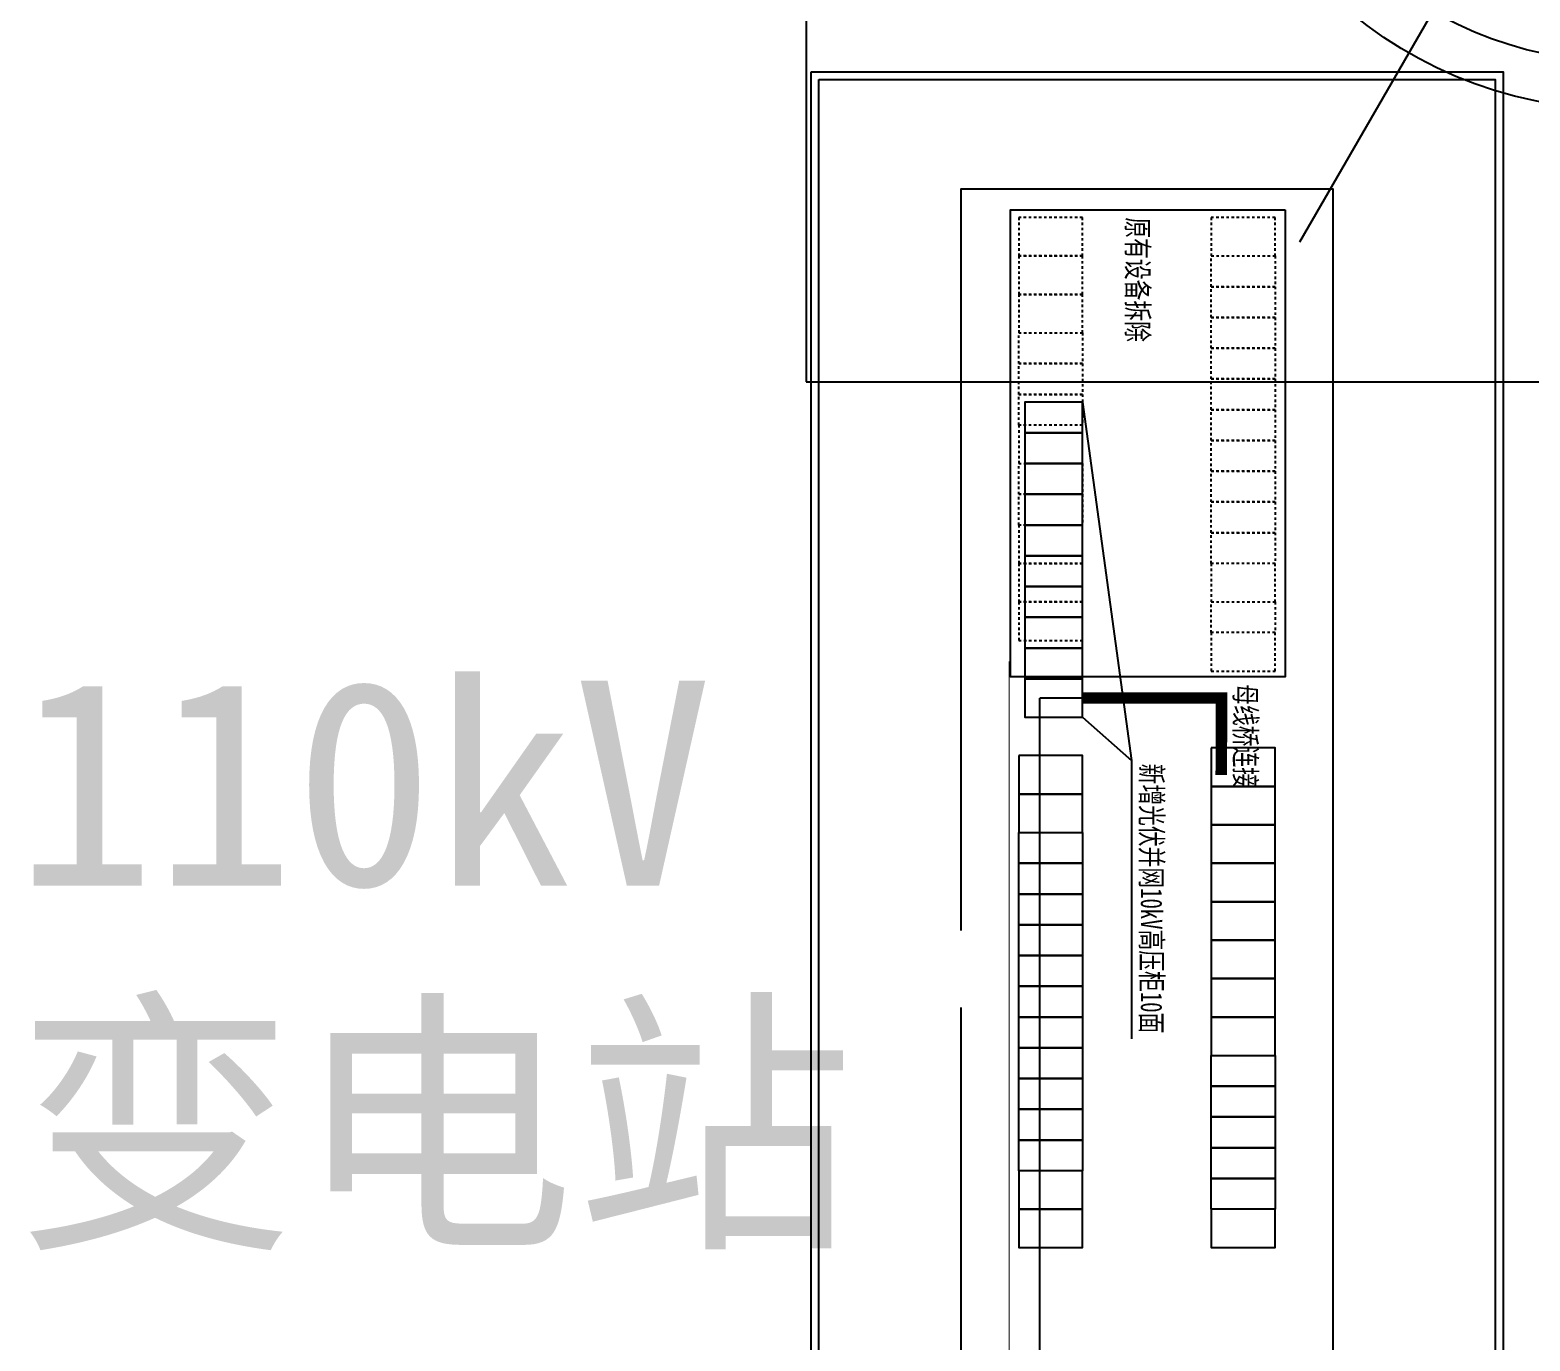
# Model space of a CAD drawing. Header units: millimetres. Extents: x 1218 to 2690, y 1163 to 1758.
# Drawn here: x 2585.6 to 2644.2, y 1646.1 to 1697.3 of the extents above; entities that cross this region are included whole.
import ezdxf
from ezdxf.enums import TextEntityAlignment as Align

# ---------------------------------------------------------------- set-up
doc = ezdxf.new("R2010")
doc.units = ezdxf.units.MM
doc.linetypes.add('DASH', pattern=[0.35, 0.25, -0.1])
for name, color, linetype in [('001柜子', 255, 'Continuous'), ('接线图文字', 7, 'Continuous'), ('电缆通道', 7, 'ByLayer'), ('箱逆一体机', 1, 'Continuous')]:
    doc.layers.add(name, color=color, linetype=linetype)
doc.styles.add('_TCH_DYN', font='')
doc.styles.add('仿宋1250', font='', dxfattribs={"width": 0.7071, "height": 1250})
doc.styles.get('_TCH_DYN').set_extended_font_data('SimSun')
doc.styles.get('仿宋1250').set_extended_font_data('FangSong')

# ---------------------------------------------------------------- blocks, each defined once
blk = doc.blocks.new('DEWF234FDF')
blk.add_lwpolyline([(-1092683.051, 3972783.686), (-1080533.684, 3972783.686), (-1080533.684, 3965635.785), (-1092683.051, 3965635.785)], close=True)
at = {"color": 1, "linetype": 'ByBlock', "const_width": 300}
blk.add_lwpolyline([(-1079979.026, 3967506.803), (-1079979.026, 3971126.061), (-1077973.836, 3971116.356)], dxfattribs=at)
for points in [[(-1087679.026, 3967506.803), (-1078354.362, 3968778.762)], [(-1079479.026, 3967506.803), (-1078354.362, 3968778.762), (-1071110.112, 3968778.762)]]:
    blk.add_lwpolyline(points)
at = {"layer": '001柜子', "color": 251, "linetype": 'DASH', "ltscale": 0.5, "true_color": 0x636466}
for points in [[(-1092479.026, 3970856.803), (-1091479.026, 3970856.803), (-1091479.026, 3972516.803), (-1092479.026, 3972516.803)], [(-1091479.026, 3972516.803), (-1090679.026, 3972516.803), (-1090679.026, 3970856.803), (-1091479.026, 3970856.803)], [(-1090679.026, 3972516.803), (-1089879.026, 3972516.803), (-1089879.026, 3970856.803), (-1090679.026, 3970856.803)], [(-1089879.026, 3972516.803), (-1089079.026, 3972516.803), (-1089079.026, 3970856.803), (-1089879.026, 3970856.803)], [(-1089079.026, 3972516.803), (-1088279.026, 3972516.803), (-1088279.026, 3970856.803), (-1089079.026, 3970856.803)], [(-1088279.026, 3972516.803), (-1087479.026, 3972516.803), (-1087479.026, 3970856.803), (-1088279.026, 3970856.803)], [(-1087479.026, 3972516.803), (-1086679.026, 3972516.803), (-1086679.026, 3970856.803), (-1087479.026, 3970856.803)], [(-1086679.026, 3972516.803), (-1085879.026, 3972516.803), (-1085879.026, 3970856.803), (-1086679.026, 3970856.803)], [(-1085879.026, 3972516.803), (-1085079.026, 3972516.803), (-1085079.026, 3970856.803), (-1085879.026, 3970856.803)], [(-1085079.026, 3972516.803), (-1084279.026, 3972516.803), (-1084279.026, 3970856.803), (-1085079.026, 3970856.803)], [(-1084279.026, 3972516.803), (-1083479.026, 3972516.803), (-1083479.026, 3970856.803), (-1084279.026, 3970856.803)], [(-1083479.026, 3970856.803), (-1082479.026, 3970856.803), (-1082479.026, 3972516.803), (-1083479.026, 3972516.803)], [(-1082479.026, 3972516.803), (-1081679.026, 3972516.803), (-1081679.026, 3970856.803), (-1082479.026, 3970856.803)], [(-1081679.026, 3970856.803), (-1080679.026, 3970856.803), (-1080679.026, 3972516.803), (-1081679.026, 3972516.803)], [(-1092479.026, 3965846.803), (-1091479.026, 3965846.803), (-1091479.026, 3967506.803), (-1092479.026, 3967506.803)], [(-1091479.026, 3965846.803), (-1090479.026, 3965846.803), (-1090479.026, 3967506.803), (-1091479.026, 3967506.803)], [(-1090479.026, 3965846.803), (-1089479.026, 3965846.803), (-1089479.026, 3967506.803), (-1090479.026, 3967506.803)], [(-1089479.026, 3967506.803), (-1088679.026, 3967506.803), (-1088679.026, 3965846.803), (-1089479.026, 3965846.803)], [(-1088679.026, 3967506.803), (-1087879.026, 3967506.803), (-1087879.026, 3965846.803), (-1088679.026, 3965846.803)], [(-1087879.026, 3967506.803), (-1087079.026, 3967506.803), (-1087079.026, 3965846.803), (-1087879.026, 3965846.803)], [(-1087079.026, 3965846.803), (-1086079.026, 3965846.803), (-1086079.026, 3967506.803), (-1087079.026, 3967506.803)], [(-1086079.026, 3967506.803), (-1085279.026, 3967506.803), (-1085279.026, 3965846.803), (-1086079.026, 3965846.803)], [(-1085279.026, 3967506.803), (-1084479.026, 3967506.803), (-1084479.026, 3965846.803), (-1085279.026, 3965846.803)], [(-1084479.026, 3965846.803), (-1083479.026, 3965846.803), (-1083479.026, 3967506.803), (-1084479.026, 3967506.803)], [(-1083479.026, 3965846.803), (-1082479.026, 3965846.803), (-1082479.026, 3967506.803), (-1083479.026, 3967506.803)], [(-1082479.026, 3965846.803), (-1081479.026, 3965846.803), (-1081479.026, 3967506.803), (-1082479.026, 3967506.803)]]:
    blk.add_lwpolyline(points, close=True, dxfattribs=at)
at = {"layer": '001柜子', "color": 251, "true_color": 0x636466}
for points in [[(-1078679.026, 3970856.803), (-1077679.026, 3970856.803), (-1077679.026, 3972516.803), (-1078679.026, 3972516.803)], [(-1077679.026, 3970856.803), (-1076679.026, 3970856.803), (-1076679.026, 3972516.803), (-1077679.026, 3972516.803)], [(-1076679.026, 3970856.803), (-1075679.026, 3970856.803), (-1075679.026, 3972516.803), (-1076679.026, 3972516.803)], [(-1075679.026, 3970856.803), (-1074679.026, 3970856.803), (-1074679.026, 3972516.803), (-1075679.026, 3972516.803)], [(-1074679.026, 3970856.803), (-1073679.026, 3970856.803), (-1073679.026, 3972516.803), (-1074679.026, 3972516.803)], [(-1073679.026, 3970856.803), (-1072679.026, 3970856.803), (-1072679.026, 3972516.803), (-1073679.026, 3972516.803)], [(-1072679.026, 3970856.803), (-1071679.026, 3970856.803), (-1071679.026, 3972516.803), (-1072679.026, 3972516.803)], [(-1071679.026, 3970856.803), (-1070679.026, 3970856.803), (-1070679.026, 3972516.803), (-1071679.026, 3972516.803)], [(-1070679.026, 3972516.803), (-1069879.026, 3972516.803), (-1069879.026, 3970856.803), (-1070679.026, 3970856.803)], [(-1069879.026, 3972516.803), (-1069079.026, 3972516.803), (-1069079.026, 3970856.803), (-1069879.026, 3970856.803)], [(-1069079.026, 3972516.803), (-1068279.026, 3972516.803), (-1068279.026, 3970856.803), (-1069079.026, 3970856.803)], [(-1068279.026, 3972516.803), (-1067479.026, 3972516.803), (-1067479.026, 3970856.803), (-1068279.026, 3970856.803)], [(-1067479.026, 3972516.803), (-1066679.026, 3972516.803), (-1066679.026, 3970856.803), (-1067479.026, 3970856.803)], [(-1066679.026, 3970856.803), (-1065679.026, 3970856.803), (-1065679.026, 3972516.803), (-1066679.026, 3972516.803)], [(-1078479.026, 3965846.803), (-1077479.026, 3965846.803), (-1077479.026, 3967506.803), (-1078479.026, 3967506.803)], [(-1077479.026, 3965846.803), (-1076479.026, 3965846.803), (-1076479.026, 3967506.803), (-1077479.026, 3967506.803)], [(-1076479.026, 3967506.803), (-1075679.026, 3967506.803), (-1075679.026, 3965846.803), (-1076479.026, 3965846.803)], [(-1075679.026, 3967506.803), (-1074879.026, 3967506.803), (-1074879.026, 3965846.803), (-1075679.026, 3965846.803)], [(-1074879.026, 3967506.803), (-1074079.026, 3967506.803), (-1074079.026, 3965846.803), (-1074879.026, 3965846.803)], [(-1074079.026, 3967506.803), (-1073279.026, 3967506.803), (-1073279.026, 3965846.803), (-1074079.026, 3965846.803)], [(-1073279.026, 3967506.803), (-1072479.026, 3967506.803), (-1072479.026, 3965846.803), (-1073279.026, 3965846.803)], [(-1072479.026, 3967506.803), (-1071679.026, 3967506.803), (-1071679.026, 3965846.803), (-1072479.026, 3965846.803)], [(-1071679.026, 3967506.803), (-1070879.026, 3967506.803), (-1070879.026, 3965846.803), (-1071679.026, 3965846.803)], [(-1070879.026, 3967506.803), (-1070079.026, 3967506.803), (-1070079.026, 3965846.803), (-1070879.026, 3965846.803)], [(-1070079.026, 3967506.803), (-1069279.026, 3967506.803), (-1069279.026, 3965846.803), (-1070079.026, 3965846.803)], [(-1069279.026, 3967506.803), (-1068479.026, 3967506.803), (-1068479.026, 3965846.803), (-1069279.026, 3965846.803)], [(-1068479.026, 3967506.803), (-1067679.026, 3967506.803), (-1067679.026, 3965846.803), (-1068479.026, 3965846.803)], [(-1067679.026, 3965846.803), (-1066679.026, 3965846.803), (-1066679.026, 3967506.803), (-1067679.026, 3967506.803)], [(-1066679.026, 3965846.803), (-1065679.026, 3965846.803), (-1065679.026, 3967506.803), (-1066679.026, 3967506.803)]]:
    blk.add_lwpolyline(points, close=True, dxfattribs=at)
at = {"layer": '001柜子', "color": 2}
for points in [[(-1086879.026, 3967506.803), (-1087679.026, 3967506.803), (-1087679.026, 3966006.803), (-1086879.026, 3966006.803)], [(-1086079.026, 3967506.803), (-1086879.026, 3967506.803), (-1086879.026, 3966006.803), (-1086079.026, 3966006.803)], [(-1085279.026, 3967506.803), (-1086079.026, 3967506.803), (-1086079.026, 3966006.803), (-1085279.026, 3966006.803)], [(-1084479.026, 3967506.803), (-1085279.026, 3967506.803), (-1085279.026, 3966006.803), (-1084479.026, 3966006.803)], [(-1083679.026, 3967506.803), (-1084479.026, 3967506.803), (-1084479.026, 3966006.803), (-1083679.026, 3966006.803)], [(-1082879.026, 3967506.803), (-1083679.026, 3967506.803), (-1083679.026, 3966006.803), (-1082879.026, 3966006.803)], [(-1082079.026, 3967506.803), (-1082879.026, 3967506.803), (-1082879.026, 3966006.803), (-1082079.026, 3966006.803)], [(-1081279.026, 3967506.803), (-1082079.026, 3967506.803), (-1082079.026, 3966006.803), (-1081279.026, 3966006.803)], [(-1080479.026, 3967506.803), (-1081279.026, 3967506.803), (-1081279.026, 3966006.803), (-1080479.026, 3966006.803)], [(-1079479.026, 3967506.803), (-1080479.026, 3967506.803), (-1080479.026, 3966006.803), (-1079479.026, 3966006.803)]]:
    blk.add_lwpolyline(points, close=True, dxfattribs=at)
at = {"layer": '接线图文字'}
blk.add_lwpolyline([(-1073925.964, 3964346.803), (-1093221.47, 3964346.803), (-1093221.47, 3974016.803), (-1038779.026, 3974016.803), (-1038779.026, 3964346.803), (-1071925.964, 3964346.803)], dxfattribs=at)
at = {"style": '仿宋1250', "width": 0.7071}
for s, p in [('母线桥连接', (-1078986.86, 3971757.779)), ('新增光伏并网10kV高压柜10面', (-1074763.978, 3969314.083)), ('原有设备拆除', (-1090862.882, 3968954.355))]:
    blk.add_text(s, height=560, dxfattribs=at).set_placement(p, align=Align.MIDDLE)
blk = doc.blocks.new('*U733')
at = {"color": 0}
blk.add_line((-10, 0), (10, 0), dxfattribs=at)
for radius in [6.5976, 5.8476]:
    blk.add_circle((0, 0), radius, dxfattribs=at)

msp = doc.modelspace()

# ---------------------------------------------------------------- linework, layer by layer
msp.add_lwpolyline([(2615.919, 1683.525), (2679.469, 1683.525), (2679.469, 1747.775), (2615.919, 1747.775)], close=True)
at = {"color": 2, "elevation": 12.3}
for points in [[(2616.121, 1695.632), (2643.121, 1695.632), (2643.121, 1603.632), (2616.121, 1603.632)], [(2616.421, 1695.332), (2642.821, 1695.332), (2642.821, 1603.932), (2616.421, 1603.932)]]:
    msp.add_lwpolyline(points, close=True, dxfattribs=at)
at = {"color": 1, "const_width": 0.03, "elevation": 12.3}
msp.add_lwpolyline([(2623.849, 1672.628), (2623.849, 1598.359), (2618.484, 1598.359)], dxfattribs=at)
at = {"layer": '电缆通道', "color": 6}
for points in [[(2632.317, 1671.184, 0), (2625.041, 1671.184, 0.02)], [(2625.041, 1548.011, 0), (2625.041, 1671.184, 0)], [(2632.317, 1668.276, 0.01), (2632.317, 1671.184, 0)]]:
    msp.add_polyline3d(points, dxfattribs=at)

# ---------------------------------------------------------------- block references
for name, p, xscale, yscale, zscale, rotation in [('*U733', (2647.694, 1710.65), 2.5, 2.5, 2.5, 60), ('DEWF234FDF', (-3324.55, 51.224, 12.3), 0.0015, 0.0015, 0.0015, 270)]:
    msp.add_blockref(name, p, dxfattribs=dict(xscale=xscale, yscale=yscale, zscale=zscale, rotation=rotation))

# ---------------------------------------------------------------- texts
at = {"layer": '箱逆一体机', "color": 1, "insert": (2585.066, 1671.874, 12.3), "char_height": 8, "attachment_point": 1, "style": '_TCH_DYN'}
msp.add_mtext_dynamic_manual_height_columns('110kV\\P变电站', width=5258.88436, gutter_width=17.5, heights=[64192.872], dxfattribs=at)

doc.saveas('drawing.dxf')
